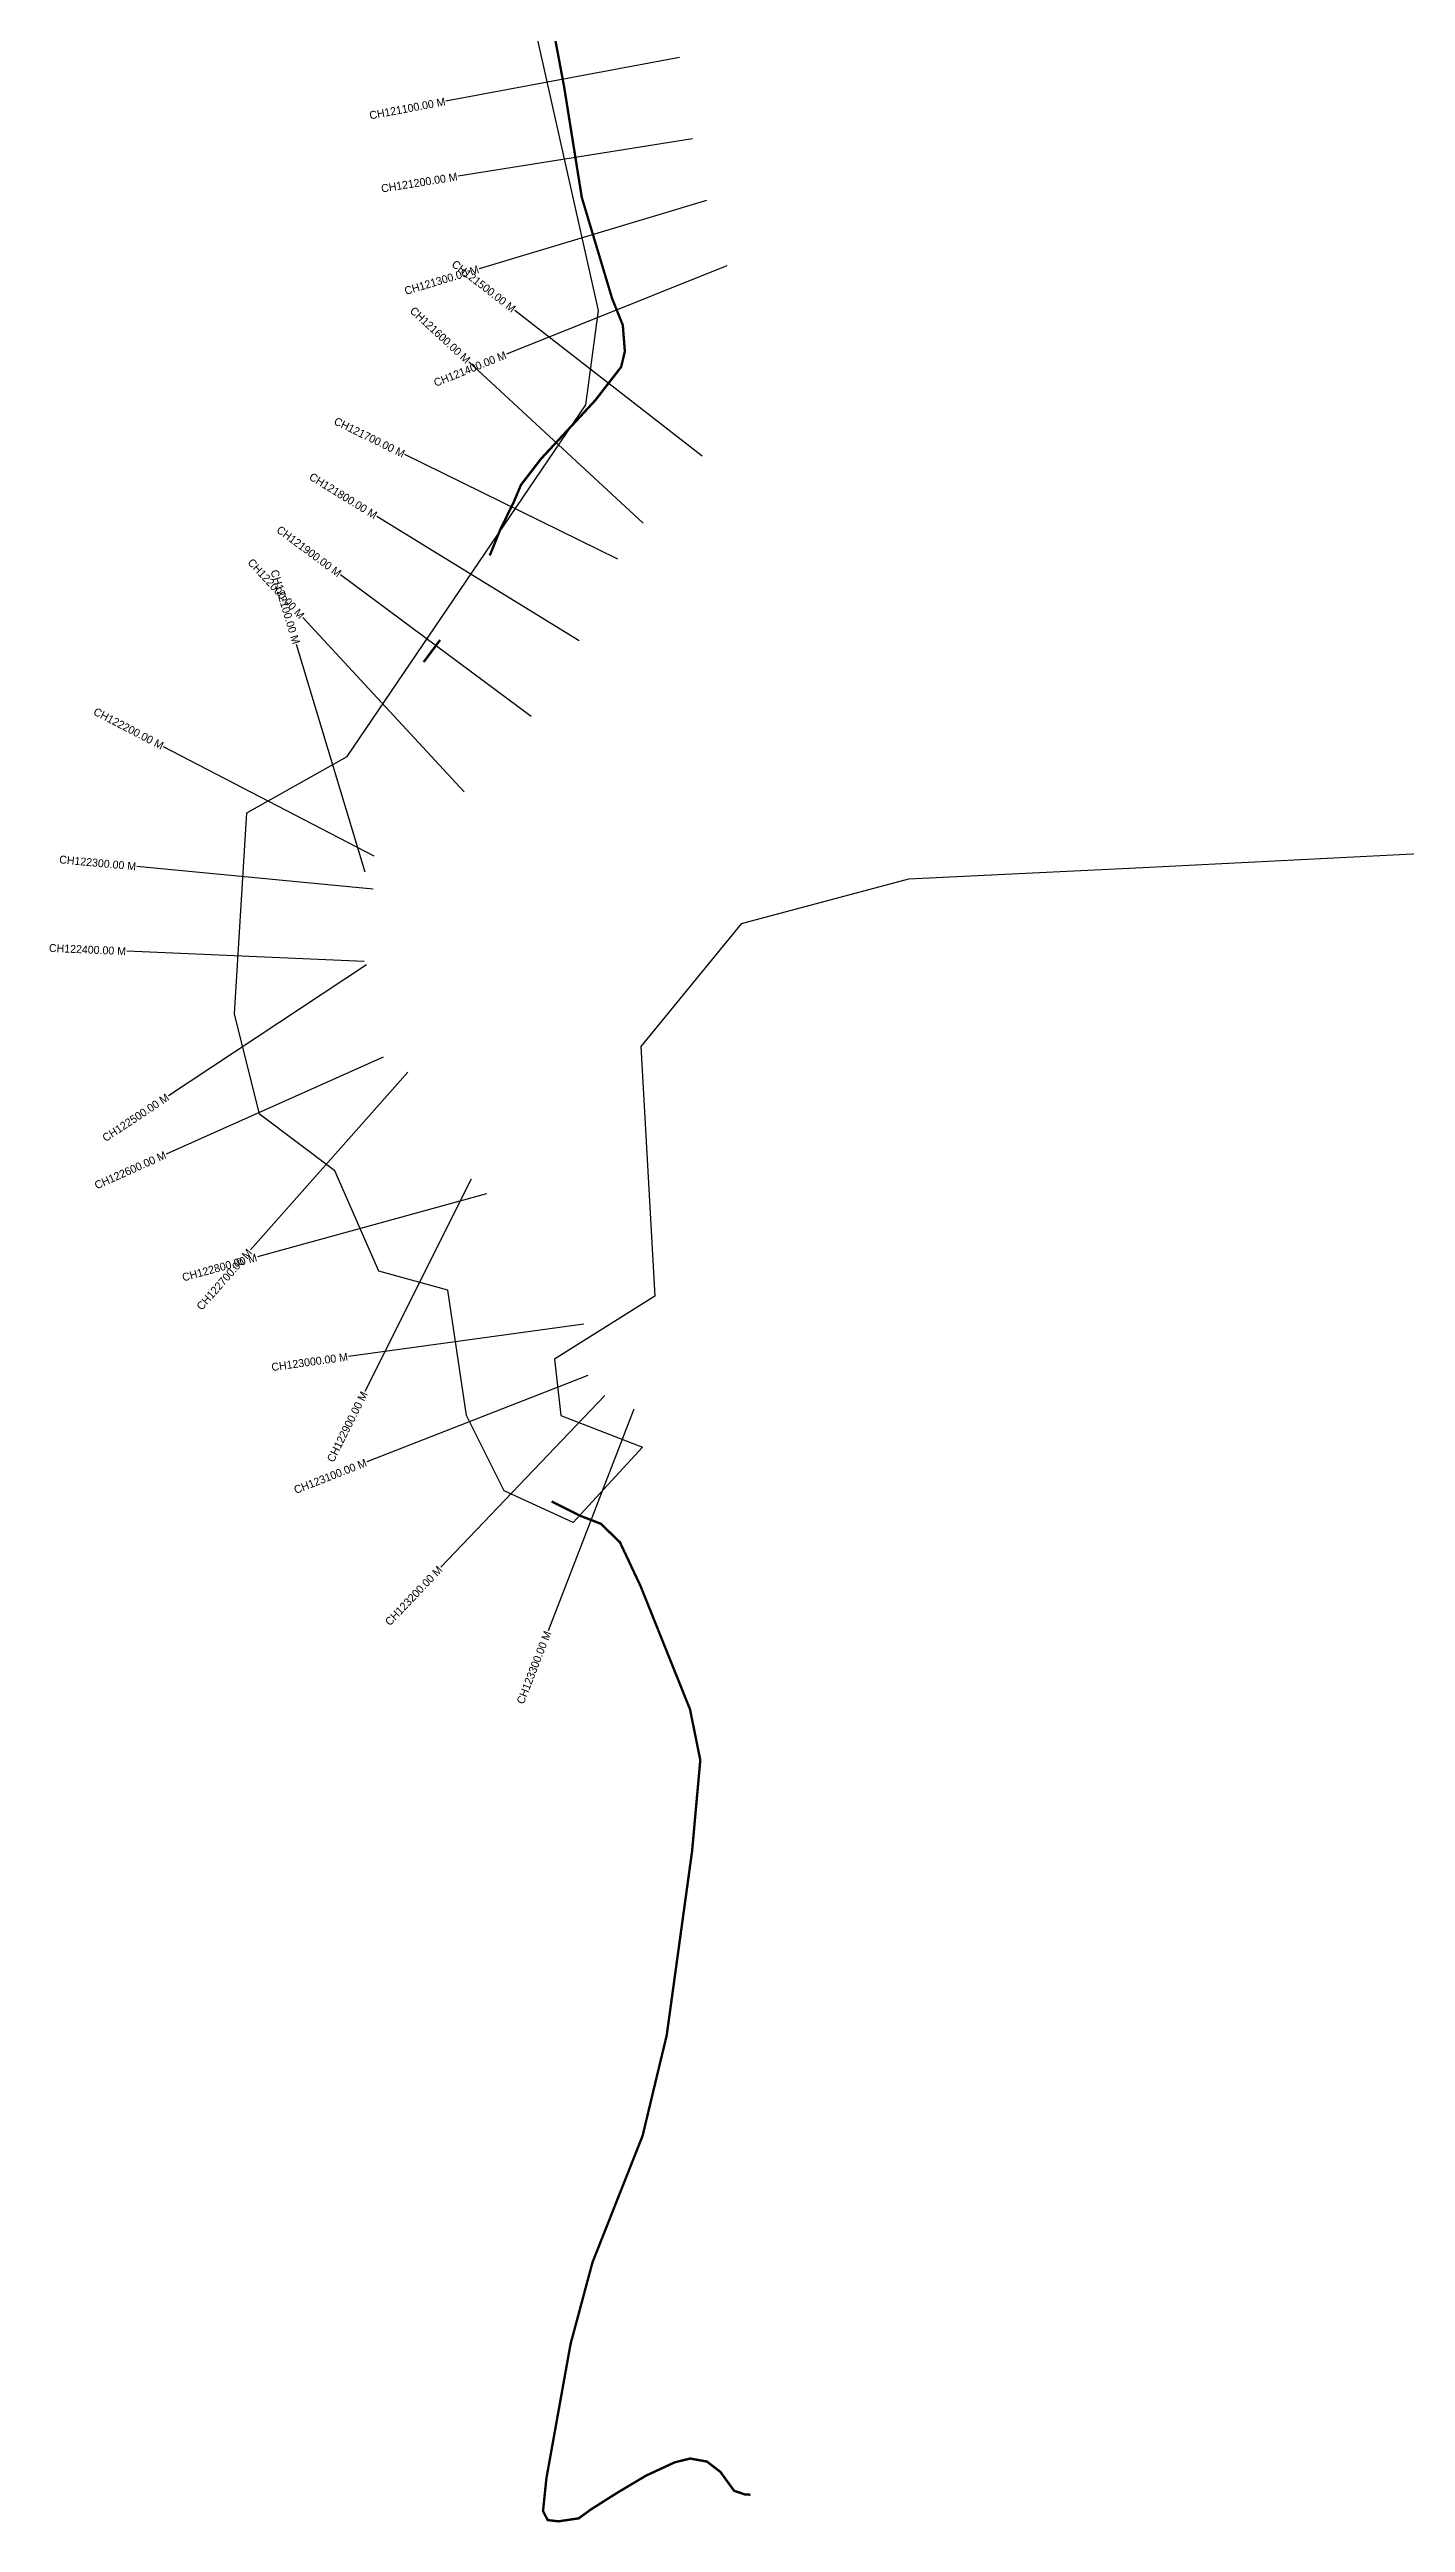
# Model space of a CAD drawing. Header units: metres. Extents: x 265974 to 280437, y 2124392 to 2131942.
# Drawn here: x 265974 to 267687, y 2125136 to 2128259 of the extents above; entities that cross this region are included whole.
import ezdxf
from ezdxf.enums import TextEntityAlignment as Align

# ---------------------------------------------------------------- set-up
doc = ezdxf.new("R2010")
doc.units = ezdxf.units.M
for name, color, linetype in [('ARTIFICIALLY PROTECTED', 4, 'Continuous'), ('CS', 134, 'Continuous'), ('CSMark', 6, 'Continuous'), ('VILLAGE BOUNDRY', 3, 'Continuous')]:
    doc.layers.add(name, color=color, linetype=linetype)

msp = doc.modelspace()

# ---------------------------------------------------------------- linework, layer by layer
at = {"layer": 'ARTIFICIALLY PROTECTED', "flags": 128}
for points in [[(266523, 2128617.3, 3, 3, 0), (266515, 2128594.3, 3, 3, 0), (266509.8, 2128545.4, 3, 3, 0), (266519.1, 2128499.3, 3, 3, 0), (266552.8, 2128443.4, 3, 3, 0), (266581.8, 2128402, 3, 3, 0), (266600.5, 2128338.6, 3, 3, 0), (266624.4, 2128211.2, 3, 3, 0), (266646.6, 2128072.2, 3, 3, 0), (266684.9, 2127944.6, 3, 3, 0), (266698.4, 2127910.9, 3, 3, 0), (266701, 2127877.8, 3, 3, 0), (266696.3, 2127858.1, 3, 3, 0), (266663.7, 2127816.1, 3, 3, 0), (266641.8, 2127792.4, 3, 3, 0), (266595, 2127742, 3, 3, 0), (266569.7, 2127709.1, 3, 3, 0), (266560.6, 2127687.4, 3, 3, 0), (266543.6, 2127652.8, 3, 3, 0), (266531.3, 2127622.3, 3, 3, 0), (266530.2, 2127620.1, 0, 0, 0)], [(266608.5, 2126425.5, 3, 3, 0), (266643.7, 2126407.7, 3, 3, 0), (266670.6, 2126397.3, 3, 3, 0), (266694.8, 2126373.9, 3, 3, 0), (266720.9, 2126318.4, 3, 3, 0), (266783.3, 2126163, 3, 3, 0), (266796.3, 2126098.8, 3, 3, 0), (266785.9, 2125983.6, 3, 3, 0), (266753.8, 2125750.9, 3, 3, 0), (266744.8, 2125713.6, 3, 3, 0), (266723.4, 2125624.4, 3, 3, 0), (266660.1, 2125464.5, 3, 3, 0), (266632.4, 2125361.4, 3, 3, 0), (266601.9, 2125191.9, 3, 3, 0), (266597.6, 2125150.5, 3, 3, 0), (266603.5, 2125139.1, 3, 3, 0), (266617.1, 2125137.5, 3, 3, 0), (266642.7, 2125141.3, 3, 3, 0), (266658.4, 2125152.7, 3, 3, 0), (266691.1, 2125173.4, 3, 3, 0), (266727.5, 2125195.1, 3, 3, 0), (266763.9, 2125212, 3, 3, 0), (266783.5, 2125216.8, 3, 3, 0), (266804.7, 2125213, 3, 3, 0), (266821.6, 2125200, 3, 3, 0), (266839, 2125176.1, 3, 3, 0), (266852.2, 2125171.6, 3, 3, 0), (266859.7, 2125171.1, 0, 0, 0)]]:
    msp.add_lwpolyline(points, format="xyseb", dxfattribs=at)
at = {"layer": 'ARTIFICIALLY PROTECTED', "const_width": 3, "flags": 128}
msp.add_lwpolyline([(266467.6, 2127513.3), (266446.8, 2127485.4)], dxfattribs=at)
at = {"layer": 'CS'}
for p, q in [((266769.9, 2128248.9), (266475, 2128193.6)), ((266786.6, 2128146.3), (266490.4, 2128098.9)), ((266804.3, 2128068.4), (266517, 2127982.1)), ((266830, 2127985.7), (266551.5, 2127874.2)), ((266798.8, 2127745.5), (266561.9, 2127929.6)), ((266724.3, 2127660.8), (266504.1, 2127864.6)), ((266692.3, 2127615.3), (266423, 2127747.4)), ((266643.1, 2127512.3), (266387.5, 2127669.4)), ((266582.6, 2127416.6), (266341.9, 2127595.6)), ((266497.8, 2127321.4), (266294.1, 2127541.7)), ((266372.8, 2127220.3), (266286.4, 2127507.5)), ((266384.4, 2127240.2), (266118.2, 2127378.6)), ((266383.2, 2127198.7), (266084.5, 2127227.1)), ((266371.5, 2127107.3), (266071.8, 2127120.3)), ((266374.5, 2127103.3), (266124.4, 2126937.7)), ((266395.6, 2126986.5), (266121.7, 2126864.1)), ((266427, 2126967.4), (266228, 2126743)), ((266526.1, 2126813.8), (266236.9, 2126734.2)), ((266506.7, 2126832.6), (266372.5, 2126564.2)), ((266649.1, 2126649.3), (266351.9, 2126608.4)), ((266654.4, 2126584.7), (266375.1, 2126475.3)), ((266675.6, 2126559.4), (266468.5, 2126342.3)), ((266712.5, 2126541.9), (266604.1, 2126262.1))]:
    msp.add_line(p, q, dxfattribs=at)
at = {"layer": 'VILLAGE BOUNDRY', "color": 3, "true_color": 0x00ff00}
msp.add_polyline3d([(268187.2, 2127267.7, 0), (267355.5, 2127225.4, 0), (267059.5, 2127211.3, 0), (266848, 2127154.9, 0), (266721.2, 2126999.9, 0), (266739, 2126684.5, 0), (266612.1, 2126605.2, 0), (266620, 2126533.8, 0), (266723.1, 2126494.2, 0), (266635.9, 2126399, 0), (266548.7, 2126438.7, 0), (266501.1, 2126533.8, 0), (266477.3, 2126692.4, 0), (266390.1, 2126716.2, 0), (266334.6, 2126843.1, 0), (266239.4, 2126914.4, 0), (266207.7, 2127041.3, 0), (266223.6, 2127295, 0), (266350.4, 2127366.4, 0), (266651.7, 2127810.4, 0), (266667.6, 2127929.4, 0), (266564.5, 2128389.3, 0)], dxfattribs=at)

# ---------------------------------------------------------------- texts
at = {"layer": 'CSMark'}
for s, rotation, p in [('CH121100.00 M', 10.6112, (266474.1, 2128193.5)), ('CH121200.00 M', 9.0842, (266489.4, 2128098.7)), ('CH121300.00 M', 16.7175, (266516.1, 2127981.8)), ('CH121500.00 M', 322.1372, (266561.2, 2127930.2)), ('CH121600.00 M', 317.2002, (266503.4, 2127865.3)), ('CH121400.00 M', 21.8283, (266550.6, 2127873.8)), ('CH121700.00 M', 333.8763, (266422.1, 2127747.8)), ('CH121800.00 M', 328.4117, (266386.7, 2127669.9)), ('CH121900.00 M', 323.3611, (266341.1, 2127596.2)), ('CH122000.00 M', 312.7711, (266293.4, 2127542.4)), ('CH122100.00 M', 286.7509, (266286.1, 2127508.5)), ('CH122200.00 M', 332.5193, (266117.3, 2127379.1)), ('CH122300.00 M', 354.574, (266083.5, 2127227.2)), ('CH122400.00 M', 357.5244, (266070.8, 2127120.3)), ('CH122500.00 M', 33.51, (266123.6, 2126937.1)), ('CH122600.00 M', 24.0602, (266120.7, 2126863.7)), ('CH122700.00 M', 48.4393, (266227.3, 2126742.2)), ('CH122800.00 M', 15.3946, (266235.9, 2126733.9)), ('CH123000.00 M', 7.8406, (266351, 2126608.3)), ('CH122900.00 M', 63.4296, (266372.1, 2126563.4)), ('CH123100.00 M', 21.3869, (266374.2, 2126475)), ('CH123200.00 M', 46.349, (266467.8, 2126341.6)), ('CH123300.00 M', 68.8294, (266603.7, 2126261.2))]:
    msp.add_text(s, height=10, rotation=rotation, dxfattribs=at).set_placement(p, align=Align.MIDDLE_RIGHT)

doc.saveas('drawing.dxf')
